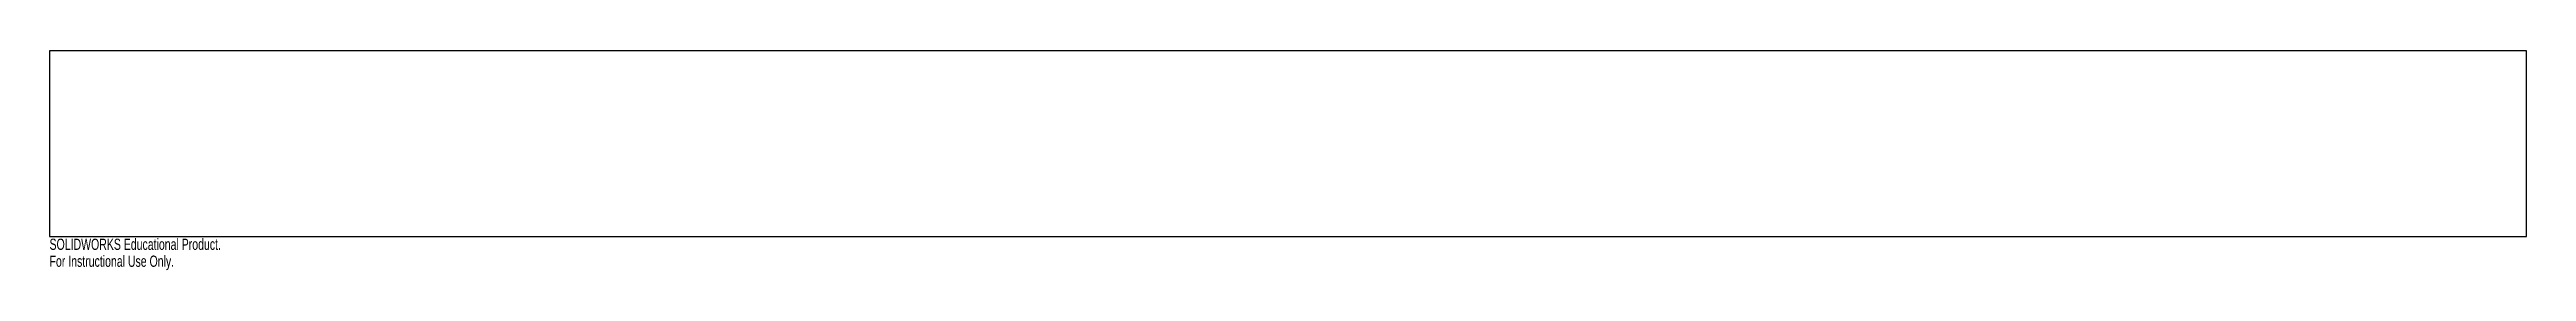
# Model space of a CAD drawing. Header units: millimetres. Extents: x 0 to 1065, y -95 to 0.
import ezdxf

# ---------------------------------------------------------------- set-up
doc = ezdxf.new("R2010")
doc.units = ezdxf.units.MM
doc.styles.add('SLDTEXTSTYLE0', font='TXT', dxfattribs={"width": 0.7})

msp = doc.modelspace()

# ---------------------------------------------------------------- linework, layer by layer
at = {"color": 7, "linetype": 'Continuous', "lineweight": 25}
for p, q in [((1065, 0), (0, 0)), ((0, 0), (0, -80)), ((1065, -80), (1065, 0)), ((0, -80), (1065, -80))]:
    msp.add_line(p, q, dxfattribs=at)

# ---------------------------------------------------------------- texts
at = {"color": 7, "linetype": 'Continuous', "char_height": 4.834, "attachment_point": 1, "style": 'SLDTEXTSTYLE0'}
for s, insert in [('SOLIDWORKS Educational Product.', (0, -81)), ('For Instructional Use Only.', (0, -88.3))]:
    msp.add_mtext(s, dxfattribs=dict(at, insert=insert))

doc.saveas('drawing.dxf')
